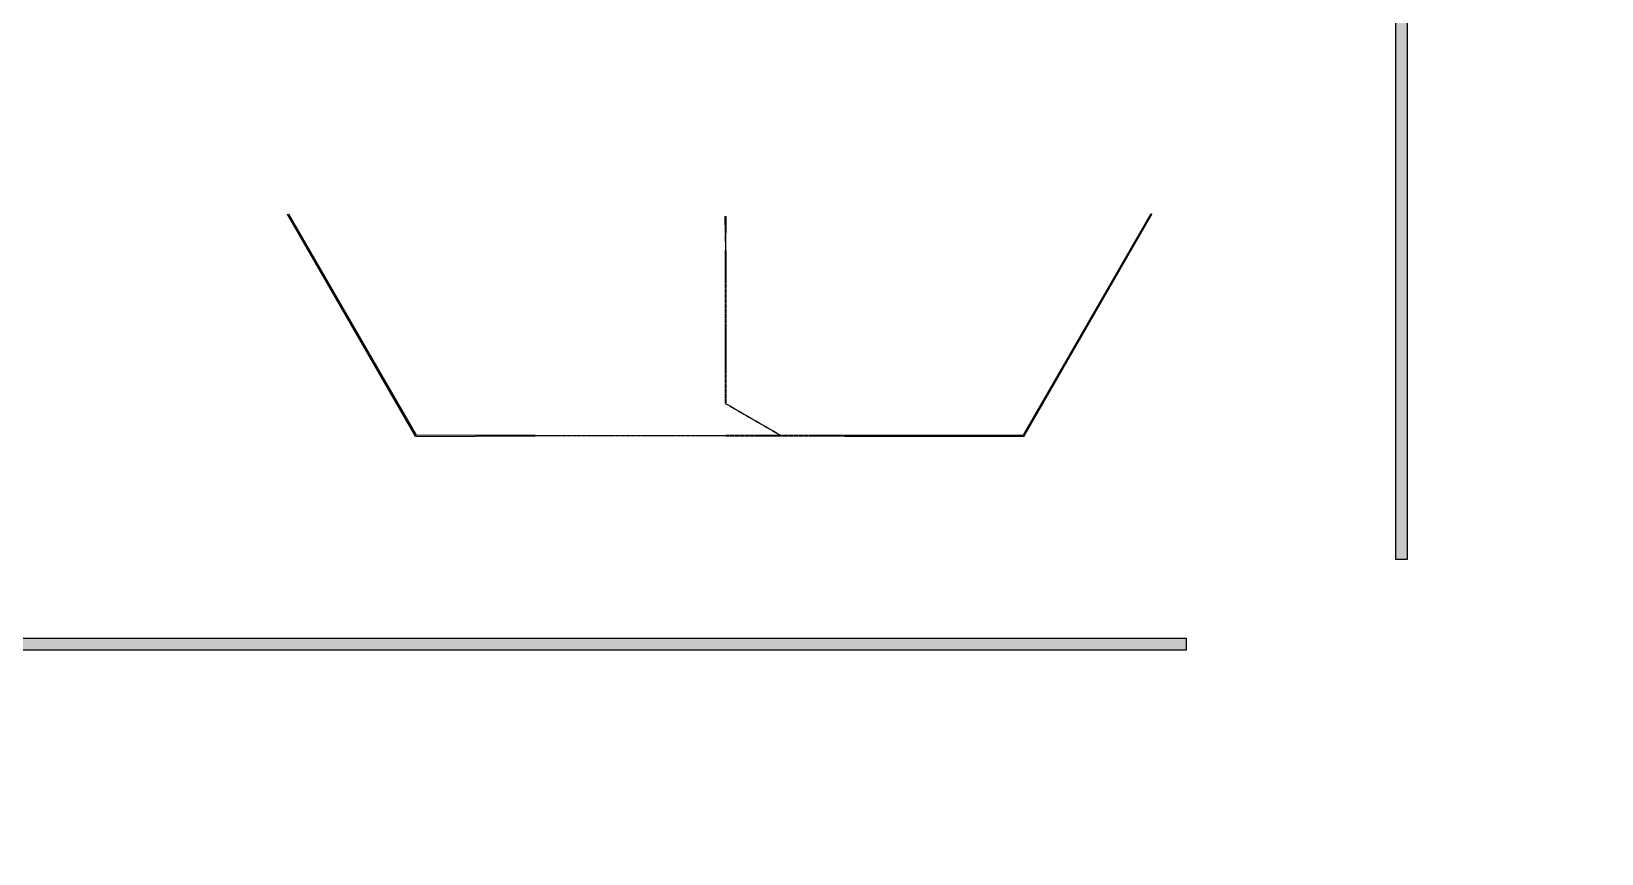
# Model space of a CAD drawing. Header units: inches. Extents: x 0 to 114300, y 0 to 114300.
# Drawn here: x 74765 to 87943, y 54023 to 60926 of the extents above; entities that cross this region are included whole.
import ezdxf

# ---------------------------------------------------------------- set-up
doc = ezdxf.new("R2010")
doc.units = ezdxf.units.IN
doc.header["$MEASUREMENT"] = 0

msp = doc.modelspace()

# ---------------------------------------------------------------- hatches: boundary and pattern name
h = msp.add_hatch()
h.set_pattern_fill('ANSI31', color=256, scale=100)
h.set_pattern_definition([(45, (-3636.992, -6350), (-8.8388348, 8.8388348), [])])
h.paths.add_polyline_path([(114300, 0), (0, 0), (0, 114300), (114300, 114300)])
edge = h.paths.add_edge_path(flags=16)
edge.add_arc((57150, 57150), 50800, 288.3584, 529.7953, ccw=False)
edge.add_line((73150, 8935), (41150, 8935))
edge.add_arc((57150, 57150), 50800, 190.2047, 251.6416, ccw=False)
edge.add_arc((57150, 57150), 50800, 169.7953, 190.2047, ccw=False)
h = msp.add_hatch(color=256)
h.dxf.hatch_style = 1
h.paths.add_polyline_path([(29455, 55832), (84455, 55832), (84455, 55732), (29455, 55732)])
h.paths.add_polyline_path([(27540, 67495), (27440, 67495), (27440, 56495), (27540, 56495)])
h = msp.add_hatch(color=256)
h.dxf.hatch_style = 1
h.paths.add_polyline_path([(86313, 67495), (86213, 67495), (86213, 56495), (86313, 56495)])

# ---------------------------------------------------------------- linework, layer by layer
for p, q in [((76913, 59388), (76922, 59392)), ((77987, 57526), (76913, 59388)), ((76922, 59392), (77993, 57536)), ((80585, 59373), (80589, 59087)), ((80585, 59373), (80595, 59373)), ((80592, 59087), (80595, 59373)), ((84160, 59394), (84169, 59390)), ((80589, 59084), (80589, 59087)), ((80592, 59084), (80589, 59084)), ((80592, 59087), (80592, 59084)), ((77987, 57526), (78993, 57530)), ((78993, 57533), (77993, 57536)), ((78993, 57533), (78996, 57533)), ((78996, 57530), (78993, 57530)), ((78996, 57533), (78996, 57530)), ((81051, 57534), (81052, 57536)), ((81051, 57534), (81055, 57535)), ((81052, 57536), (81055, 57535)), ((81585, 57533), (81585, 57530)), ((81588, 57533), (81585, 57533)), ((81585, 57530), (81588, 57530)), ((81588, 57536), (83088, 57536)), ((81588, 57536), (81588, 57533)), ((81588, 57526), (81588, 57530)), ((83094, 57526), (81588, 57526))]:
    msp.add_line(p, q)
for points in [[(86313, 67495), (86213, 67495), (86213, 56495), (86313, 56495)], [(80592, 59078), (80589, 59078), (80589, 59081), (80592, 59081)], [(80592, 59072), (80589, 59072), (80589, 59075), (80592, 59075)], [(80592, 59066), (80589, 59066), (80589, 59069), (80592, 59069)], [(80592, 59060), (80589, 59060), (80589, 59063), (80592, 59063)], [(80592, 59054), (80589, 59054), (80589, 59057), (80592, 59057)], [(80592, 59048), (80589, 59048), (80589, 59051), (80592, 59051)], [(80592, 59042), (80589, 59042), (80589, 59045), (80592, 59045)], [(80592, 59036), (80589, 59036), (80589, 59039), (80592, 59039)], [(80592, 59030), (80589, 59030), (80589, 59033), (80592, 59033)], [(80592, 59024), (80589, 59024), (80589, 59027), (80592, 59027)], [(80592, 59018), (80589, 59018), (80589, 59021), (80592, 59021)], [(80592, 59012), (80589, 59012), (80589, 59015), (80592, 59015)], [(80592, 59006), (80589, 59006), (80589, 59009), (80592, 59009)], [(80592, 59000), (80589, 59000), (80589, 59003), (80592, 59003)], [(80592, 58994), (80589, 58994), (80589, 58997), (80592, 58997)], [(80592, 58988), (80589, 58988), (80589, 58991), (80592, 58991)], [(80592, 58982), (80589, 58982), (80589, 58985), (80592, 58985)], [(80592, 58976), (80589, 58976), (80589, 58979), (80592, 58979)], [(80592, 58970), (80589, 58970), (80589, 58973), (80592, 58973)], [(80592, 58964), (80589, 58964), (80589, 58967), (80592, 58967)], [(80592, 58958), (80589, 58958), (80589, 58961), (80592, 58961)], [(80592, 58952), (80589, 58952), (80589, 58955), (80592, 58955)], [(80592, 58946), (80589, 58946), (80589, 58949), (80592, 58949)], [(80592, 58940), (80589, 58940), (80589, 58943), (80592, 58943)], [(80592, 58934), (80589, 58934), (80589, 58937), (80592, 58937)], [(80592, 58928), (80589, 58928), (80589, 58931), (80592, 58931)], [(80592, 58922), (80589, 58922), (80589, 58925), (80592, 58925)], [(80592, 58916), (80589, 58916), (80589, 58919), (80592, 58919)], [(80592, 58910), (80589, 58910), (80589, 58913), (80592, 58913)], [(80592, 58904), (80589, 58904), (80589, 58907), (80592, 58907)], [(80592, 58898), (80589, 58898), (80589, 58901), (80592, 58901)], [(80592, 58892), (80589, 58892), (80589, 58895), (80592, 58895)], [(80592, 58886), (80589, 58886), (80589, 58889), (80592, 58889)], [(80592, 58880), (80589, 58880), (80589, 58883), (80592, 58883)], [(80592, 58874), (80589, 58874), (80589, 58877), (80592, 58877)], [(80592, 58868), (80589, 58868), (80589, 58871), (80592, 58871)], [(80592, 58862), (80589, 58862), (80589, 58865), (80592, 58865)], [(80592, 58856), (80589, 58856), (80589, 58859), (80592, 58859)], [(80592, 58850), (80589, 58850), (80589, 58853), (80592, 58853)], [(80592, 58844), (80589, 58844), (80589, 58847), (80592, 58847)], [(80592, 58838), (80589, 58838), (80589, 58841), (80592, 58841)], [(80592, 58832), (80589, 58832), (80589, 58835), (80592, 58835)], [(80592, 58826), (80589, 58826), (80589, 58829), (80592, 58829)], [(80592, 58820), (80589, 58820), (80589, 58823), (80592, 58823)], [(80592, 58814), (80589, 58814), (80589, 58817), (80592, 58817)], [(80592, 58808), (80589, 58808), (80589, 58811), (80592, 58811)], [(80592, 58802), (80589, 58802), (80589, 58805), (80592, 58805)], [(80592, 58796), (80589, 58796), (80589, 58799), (80592, 58799)], [(80592, 58790), (80589, 58790), (80589, 58793), (80592, 58793)], [(80592, 58784), (80589, 58784), (80589, 58787), (80592, 58787)], [(80592, 58778), (80589, 58778), (80589, 58781), (80592, 58781)], [(80592, 58772), (80589, 58772), (80589, 58775), (80592, 58775)], [(80592, 58766), (80589, 58766), (80589, 58769), (80592, 58769)], [(80592, 58760), (80589, 58760), (80589, 58763), (80592, 58763)], [(80592, 58754), (80589, 58754), (80589, 58757), (80592, 58757)], [(80592, 58748), (80589, 58748), (80589, 58751), (80592, 58751)], [(80592, 58742), (80589, 58742), (80589, 58745), (80592, 58745)], [(80592, 58736), (80589, 58736), (80589, 58739), (80592, 58739)], [(80592, 58730), (80589, 58730), (80589, 58733), (80592, 58733)], [(80592, 58724), (80589, 58724), (80589, 58727), (80592, 58727)], [(80592, 58718), (80589, 58718), (80589, 58721), (80592, 58721)], [(80592, 58712), (80589, 58712), (80589, 58715), (80592, 58715)], [(80592, 58706), (80589, 58706), (80589, 58709), (80592, 58709)], [(80592, 58700), (80589, 58700), (80589, 58703), (80592, 58703)], [(80592, 58694), (80589, 58694), (80589, 58697), (80592, 58697)], [(80592, 58688), (80589, 58688), (80589, 58691), (80592, 58691)], [(80592, 58682), (80589, 58682), (80589, 58685), (80592, 58685)], [(80592, 58676), (80589, 58676), (80589, 58679), (80592, 58679)], [(80592, 58670), (80589, 58670), (80589, 58673), (80592, 58673)], [(80592, 58664), (80589, 58664), (80589, 58667), (80592, 58667)], [(80592, 58658), (80589, 58658), (80589, 58661), (80592, 58661)], [(80592, 58652), (80589, 58652), (80589, 58655), (80592, 58655)], [(80592, 58646), (80589, 58646), (80589, 58649), (80592, 58649)], [(80592, 58640), (80589, 58640), (80589, 58643), (80592, 58643)], [(80592, 58634), (80589, 58634), (80589, 58637), (80592, 58637)], [(80592, 58628), (80589, 58628), (80589, 58631), (80592, 58631)], [(80592, 58622), (80589, 58622), (80589, 58625), (80592, 58625)], [(80592, 58616), (80589, 58616), (80589, 58619), (80592, 58619)], [(80592, 58610), (80589, 58610), (80589, 58613), (80592, 58613)], [(80592, 58604), (80589, 58604), (80589, 58607), (80592, 58607)], [(80592, 58598), (80589, 58598), (80589, 58601), (80592, 58601)], [(80592, 58592), (80589, 58592), (80589, 58595), (80592, 58595)], [(80592, 58586), (80589, 58586), (80589, 58589), (80592, 58589)], [(80592, 58580), (80589, 58580), (80589, 58583), (80592, 58583)], [(80592, 58574), (80589, 58574), (80589, 58577), (80592, 58577)], [(80592, 58568), (80589, 58568), (80589, 58571), (80592, 58571)], [(80592, 58562), (80589, 58562), (80589, 58565), (80592, 58565)], [(80592, 58556), (80589, 58556), (80589, 58559), (80592, 58559)], [(80592, 58550), (80589, 58550), (80589, 58553), (80592, 58553)], [(80592, 58544), (80589, 58544), (80589, 58547), (80592, 58547)], [(80592, 58538), (80589, 58538), (80589, 58541), (80592, 58541)], [(80592, 58532), (80589, 58532), (80589, 58535), (80592, 58535)], [(80592, 58526), (80589, 58526), (80589, 58529), (80592, 58529)], [(80592, 58520), (80589, 58520), (80589, 58523), (80592, 58523)], [(80592, 58514), (80589, 58514), (80589, 58517), (80592, 58517)], [(80592, 58508), (80589, 58508), (80589, 58511), (80592, 58511)], [(80592, 58502), (80589, 58502), (80589, 58505), (80592, 58505)], [(80592, 58496), (80589, 58496), (80589, 58499), (80592, 58499)], [(80592, 58490), (80589, 58490), (80589, 58493), (80592, 58493)], [(80592, 58484), (80589, 58484), (80589, 58487), (80592, 58487)], [(80592, 58478), (80589, 58478), (80589, 58481), (80592, 58481)], [(80592, 58472), (80589, 58472), (80589, 58475), (80592, 58475)], [(80592, 58466), (80589, 58466), (80589, 58469), (80592, 58469)], [(80592, 58460), (80589, 58460), (80589, 58463), (80592, 58463)], [(80592, 58454), (80589, 58454), (80589, 58457), (80592, 58457)], [(80592, 58448), (80589, 58448), (80589, 58451), (80592, 58451)], [(80592, 58442), (80589, 58442), (80589, 58445), (80592, 58445)], [(80592, 58436), (80589, 58436), (80589, 58439), (80592, 58439)], [(80592, 58430), (80589, 58430), (80589, 58433), (80592, 58433)], [(80592, 58424), (80589, 58424), (80589, 58427), (80592, 58427)], [(80592, 58418), (80589, 58418), (80589, 58421), (80592, 58421)], [(80592, 58412), (80589, 58412), (80589, 58415), (80592, 58415)], [(80592, 58406), (80589, 58406), (80589, 58409), (80592, 58409)], [(80592, 58400), (80589, 58400), (80589, 58403), (80592, 58403)], [(80592, 58394), (80589, 58394), (80589, 58397), (80592, 58397)], [(80592, 58388), (80589, 58388), (80589, 58391), (80592, 58391)], [(80592, 58382), (80589, 58382), (80589, 58385), (80592, 58385)], [(80592, 58376), (80589, 58376), (80589, 58379), (80592, 58379)], [(80592, 58370), (80589, 58370), (80589, 58373), (80592, 58373)], [(80592, 58364), (80589, 58364), (80589, 58367), (80592, 58367)], [(80592, 58358), (80589, 58358), (80589, 58361), (80592, 58361)], [(80592, 58352), (80589, 58352), (80589, 58355), (80592, 58355)], [(80592, 58346), (80589, 58346), (80589, 58349), (80592, 58349)], [(80592, 58340), (80589, 58340), (80589, 58343), (80592, 58343)], [(80592, 58334), (80589, 58334), (80589, 58337), (80592, 58337)], [(80592, 58328), (80589, 58328), (80589, 58331), (80592, 58331)], [(80592, 58322), (80589, 58322), (80589, 58325), (80592, 58325)], [(80592, 58316), (80589, 58316), (80589, 58319), (80592, 58319)], [(80592, 58310), (80589, 58310), (80589, 58313), (80592, 58313)], [(80592, 58304), (80589, 58304), (80589, 58307), (80592, 58307)], [(80592, 58298), (80589, 58298), (80589, 58301), (80592, 58301)], [(80592, 58292), (80589, 58292), (80589, 58295), (80592, 58295)], [(80592, 58286), (80589, 58286), (80589, 58289), (80592, 58289)], [(80592, 58280), (80589, 58280), (80589, 58283), (80592, 58283)], [(80592, 58274), (80589, 58274), (80589, 58277), (80592, 58277)], [(80592, 58268), (80589, 58268), (80589, 58271), (80592, 58271)], [(80592, 58262), (80589, 58262), (80589, 58265), (80592, 58265)], [(80592, 58256), (80589, 58256), (80589, 58259), (80592, 58259)], [(80592, 58250), (80589, 58250), (80589, 58253), (80592, 58253)], [(80592, 58244), (80589, 58244), (80589, 58247), (80592, 58247)], [(80592, 58238), (80589, 58238), (80589, 58241), (80592, 58241)], [(80592, 58232), (80589, 58232), (80589, 58235), (80592, 58235)], [(80592, 58226), (80589, 58226), (80589, 58229), (80592, 58229)], [(80592, 58220), (80589, 58220), (80589, 58223), (80592, 58223)], [(80592, 58214), (80589, 58214), (80589, 58217), (80592, 58217)], [(80592, 58208), (80589, 58208), (80589, 58211), (80592, 58211)], [(80592, 58202), (80589, 58202), (80589, 58205), (80592, 58205)], [(80592, 58196), (80589, 58196), (80589, 58199), (80592, 58199)], [(80592, 58190), (80589, 58190), (80589, 58193), (80592, 58193)], [(80592, 58184), (80589, 58184), (80589, 58187), (80592, 58187)], [(80592, 58178), (80589, 58178), (80589, 58181), (80592, 58181)], [(80592, 58172), (80589, 58172), (80589, 58175), (80592, 58175)], [(80592, 58166), (80589, 58166), (80589, 58169), (80592, 58169)], [(80592, 58160), (80589, 58160), (80589, 58163), (80592, 58163)], [(80592, 58154), (80589, 58154), (80589, 58157), (80592, 58157)], [(80592, 58148), (80589, 58148), (80589, 58151), (80592, 58151)], [(80592, 58142), (80589, 58142), (80589, 58145), (80592, 58145)], [(80592, 58136), (80589, 58136), (80589, 58139), (80592, 58139)], [(80592, 58130), (80589, 58130), (80589, 58133), (80592, 58133)], [(80592, 58124), (80589, 58124), (80589, 58127), (80592, 58127)], [(80592, 58118), (80589, 58118), (80589, 58121), (80592, 58121)], [(80592, 58112), (80589, 58112), (80589, 58115), (80592, 58115)], [(80592, 58106), (80589, 58106), (80589, 58109), (80592, 58109)], [(80592, 58100), (80589, 58100), (80589, 58103), (80592, 58103)], [(80592, 58094), (80589, 58094), (80589, 58097), (80592, 58097)], [(80592, 58088), (80589, 58088), (80589, 58091), (80592, 58091)], [(80592, 58082), (80589, 58082), (80589, 58085), (80592, 58085)], [(80592, 58076), (80589, 58076), (80589, 58079), (80592, 58079)], [(80592, 58070), (80589, 58070), (80589, 58073), (80592, 58073)], [(80592, 58064), (80589, 58064), (80589, 58067), (80592, 58067)], [(80592, 58058), (80589, 58058), (80589, 58061), (80592, 58061)], [(80592, 58052), (80589, 58052), (80589, 58055), (80592, 58055)], [(80592, 58046), (80589, 58046), (80589, 58049), (80592, 58049)], [(80592, 58040), (80589, 58040), (80589, 58043), (80592, 58043)], [(80592, 58034), (80589, 58034), (80589, 58037), (80592, 58037)], [(80592, 58028), (80589, 58028), (80589, 58031), (80592, 58031)], [(80592, 58022), (80589, 58022), (80589, 58025), (80592, 58025)], [(80592, 58016), (80589, 58016), (80589, 58019), (80592, 58019)], [(80592, 58010), (80589, 58010), (80589, 58013), (80592, 58013)], [(80592, 58004), (80589, 58004), (80589, 58007), (80592, 58007)], [(80592, 57998), (80589, 57998), (80589, 58001), (80592, 58001)], [(80592, 57992), (80589, 57992), (80589, 57995), (80592, 57995)], [(80592, 57986), (80589, 57986), (80589, 57989), (80592, 57989)], [(80592, 57980), (80589, 57980), (80589, 57983), (80592, 57983)], [(80592, 57974), (80589, 57974), (80589, 57977), (80592, 57977)], [(80592, 57968), (80589, 57968), (80589, 57971), (80592, 57971)], [(80592, 57962), (80589, 57962), (80589, 57965), (80592, 57965)], [(80592, 57956), (80589, 57956), (80589, 57959), (80592, 57959)], [(80592, 57950), (80589, 57950), (80589, 57953), (80592, 57953)], [(80592, 57944), (80589, 57944), (80589, 57947), (80592, 57947)], [(80592, 57938), (80589, 57938), (80589, 57941), (80592, 57941)], [(80592, 57932), (80589, 57932), (80589, 57935), (80592, 57935)], [(80592, 57926), (80589, 57926), (80589, 57929), (80592, 57929)], [(80592, 57920), (80589, 57920), (80589, 57923), (80592, 57923)], [(80592, 57914), (80589, 57914), (80589, 57917), (80592, 57917)], [(80592, 57908), (80589, 57908), (80589, 57911), (80592, 57911)], [(80592, 57902), (80589, 57902), (80589, 57905), (80592, 57905)], [(80592, 57896), (80589, 57896), (80589, 57899), (80592, 57899)], [(80592, 57890), (80589, 57890), (80589, 57893), (80592, 57893)], [(80592, 57884), (80589, 57884), (80589, 57887), (80592, 57887)], [(80592, 57878), (80589, 57878), (80589, 57881), (80592, 57881)], [(80592, 57872), (80589, 57872), (80589, 57875), (80592, 57875)], [(80592, 57866), (80589, 57866), (80589, 57869), (80592, 57869)], [(80592, 57860), (80589, 57860), (80589, 57863), (80592, 57863)], [(80592, 57854), (80589, 57854), (80589, 57857), (80592, 57857)], [(80588, 57801), (80590, 57803), (80592, 57802), (80591, 57799)], [(80592, 57848), (80589, 57848), (80589, 57851), (80592, 57851)], [(80592, 57842), (80589, 57842), (80589, 57845), (80592, 57845)], [(80592, 57836), (80589, 57836), (80589, 57839), (80592, 57839)], [(80592, 57830), (80589, 57830), (80589, 57833), (80592, 57833)], [(80592, 57824), (80589, 57824), (80589, 57827), (80592, 57827)], [(80592, 57818), (80589, 57818), (80589, 57821), (80592, 57821)], [(80592, 57812), (80589, 57812), (80589, 57815), (80592, 57815)], [(80592, 57806), (80589, 57806), (80589, 57809), (80592, 57809)], [(80594, 57798), (80595, 57800), (80598, 57799), (80596, 57796)], [(80599, 57795), (80600, 57797), (80603, 57796), (80601, 57793)], [(80604, 57792), (80605, 57794), (80608, 57793), (80607, 57790)], [(80609, 57789), (80611, 57791), (80613, 57790), (80612, 57787)], [(80614, 57786), (80616, 57788), (80618, 57787), (80617, 57784)], [(80620, 57783), (80621, 57785), (80624, 57784), (80622, 57781)], [(80625, 57780), (80626, 57782), (80629, 57781), (80627, 57778)], [(80630, 57777), (80631, 57779), (80634, 57778), (80633, 57775)], [(80635, 57774), (80637, 57776), (80639, 57775), (80638, 57772)], [(80640, 57771), (80642, 57773), (80644, 57772), (80643, 57769)], [(80646, 57768), (80647, 57770), (80650, 57769), (80648, 57766)], [(80651, 57765), (80652, 57767), (80655, 57766), (80653, 57763)], [(80656, 57762), (80657, 57764), (80660, 57763), (80659, 57760)], [(80661, 57759), (80663, 57761), (80665, 57760), (80664, 57757)], [(80666, 57756), (80668, 57758), (80670, 57757), (80669, 57754)], [(80672, 57753), (80673, 57755), (80676, 57754), (80674, 57751)], [(80677, 57750), (80678, 57752), (80681, 57751), (80679, 57748)], [(80682, 57747), (80683, 57749), (80686, 57748), (80685, 57745)], [(80687, 57744), (80689, 57746), (80691, 57745), (80690, 57742)], [(80692, 57741), (80694, 57743), (80696, 57742), (80695, 57739)], [(80697, 57738), (80699, 57740), (80702, 57739), (80700, 57736)], [(80703, 57735), (80704, 57737), (80707, 57736), (80705, 57733)], [(80708, 57732), (80709, 57734), (80712, 57733), (80710, 57730)], [(80713, 57729), (80715, 57731), (80717, 57730), (80716, 57727)], [(80718, 57726), (80720, 57728), (80722, 57727), (80721, 57724)], [(80723, 57723), (80725, 57725), (80728, 57724), (80726, 57721)], [(80729, 57720), (80730, 57722), (80733, 57721), (80731, 57718)], [(80734, 57717), (80735, 57719), (80738, 57718), (80736, 57715)], [(80739, 57714), (80741, 57716), (80743, 57715), (80742, 57712)], [(80744, 57711), (80746, 57713), (80748, 57712), (80747, 57709)], [(80749, 57708), (80751, 57710), (80754, 57709), (80752, 57706)], [(80755, 57705), (80756, 57707), (80759, 57706), (80757, 57703)], [(80760, 57702), (80761, 57704), (80764, 57703), (80762, 57700)], [(80765, 57699), (80767, 57701), (80769, 57700), (80768, 57697)], [(80770, 57696), (80772, 57698), (80774, 57697), (80773, 57694)], [(80775, 57693), (80777, 57695), (80780, 57694), (80778, 57691)], [(80781, 57690), (80782, 57692), (80785, 57691), (80783, 57688)], [(80786, 57687), (80787, 57689), (80790, 57688), (80788, 57685)], [(80791, 57684), (80793, 57686), (80795, 57685), (80794, 57682)], [(80796, 57681), (80798, 57683), (80800, 57682), (80799, 57679)], [(80801, 57678), (80803, 57680), (80806, 57679), (80804, 57676)], [(80807, 57675), (80808, 57677), (80811, 57676), (80809, 57673)], [(80812, 57672), (80813, 57674), (80816, 57673), (80814, 57670)], [(80817, 57669), (80819, 57671), (80821, 57670), (80820, 57667)], [(80822, 57666), (80824, 57668), (80826, 57667), (80825, 57664)], [(80827, 57663), (80829, 57665), (80832, 57664), (80830, 57661)], [(80833, 57660), (80834, 57662), (80837, 57661), (80835, 57658)], [(80838, 57657), (80839, 57659), (80842, 57658), (80840, 57655)], [(80843, 57654), (80844, 57656), (80847, 57655), (80846, 57652)], [(80848, 57651), (80850, 57653), (80852, 57652), (80851, 57649)], [(80853, 57648), (80855, 57650), (80857, 57649), (80856, 57646)], [(80859, 57645), (80860, 57647), (80863, 57646), (80861, 57643)], [(80864, 57642), (80865, 57644), (80868, 57643), (80866, 57640)], [(80869, 57639), (80870, 57641), (80873, 57640), (80872, 57637)], [(80874, 57636), (80876, 57638), (80878, 57637), (80877, 57634)], [(80879, 57633), (80881, 57635), (80883, 57634), (80882, 57631)], [(80885, 57630), (80886, 57632), (80889, 57631), (80887, 57628)], [(80890, 57627), (80891, 57629), (80894, 57628), (80892, 57625)], [(80895, 57624), (80896, 57626), (80899, 57625), (80898, 57622)], [(80900, 57621), (80902, 57623), (80904, 57622), (80903, 57619)], [(80905, 57618), (80907, 57620), (80909, 57619), (80908, 57616)], [(80911, 57615), (80912, 57617), (80915, 57616), (80913, 57613)], [(80916, 57612), (80917, 57614), (80920, 57613), (80918, 57610)], [(80921, 57609), (80922, 57611), (80925, 57610), (80924, 57607)], [(80926, 57606), (80928, 57608), (80930, 57607), (80929, 57604)], [(80931, 57603), (80933, 57605), (80935, 57604), (80934, 57601)], [(80937, 57600), (80938, 57602), (80941, 57601), (80939, 57598)], [(80942, 57597), (80943, 57599), (80946, 57598), (80944, 57595)], [(80947, 57594), (80948, 57596), (80951, 57595), (80950, 57592)], [(80952, 57591), (80954, 57593), (80956, 57592), (80955, 57589)], [(80957, 57588), (80959, 57590), (80961, 57589), (80960, 57586)], [(79002, 57533), (79002, 57530), (78999, 57530), (78999, 57533)], [(79008, 57533), (79008, 57530), (79005, 57530), (79005, 57533)], [(79014, 57533), (79014, 57530), (79011, 57530), (79011, 57533)], [(79020, 57533), (79020, 57530), (79017, 57530), (79017, 57533)], [(79026, 57533), (79026, 57530), (79023, 57530), (79023, 57533)], [(79032, 57533), (79032, 57530), (79029, 57530), (79029, 57533)], [(79038, 57533), (79038, 57530), (79035, 57530), (79035, 57533)], [(79044, 57533), (79044, 57530), (79041, 57530), (79041, 57533)], [(79050, 57533), (79050, 57530), (79047, 57530), (79047, 57533)], [(79056, 57533), (79056, 57530), (79053, 57530), (79053, 57533)], [(79062, 57533), (79062, 57530), (79059, 57530), (79059, 57533)], [(79068, 57533), (79068, 57530), (79065, 57530), (79065, 57533)], [(79074, 57533), (79074, 57530), (79071, 57530), (79071, 57533)], [(79080, 57533), (79080, 57530), (79077, 57530), (79077, 57533)], [(79086, 57533), (79086, 57530), (79083, 57530), (79083, 57533)], [(79092, 57533), (79092, 57530), (79089, 57530), (79089, 57533)], [(79098, 57533), (79098, 57530), (79095, 57530), (79095, 57533)], [(79104, 57533), (79104, 57530), (79101, 57530), (79101, 57533)], [(79110, 57533), (79110, 57530), (79107, 57530), (79107, 57533)], [(79116, 57533), (79116, 57530), (79113, 57530), (79113, 57533)], [(79122, 57533), (79122, 57530), (79119, 57530), (79119, 57533)], [(79128, 57533), (79128, 57530), (79125, 57530), (79125, 57533)], [(79134, 57533), (79134, 57530), (79131, 57530), (79131, 57533)], [(79140, 57533), (79140, 57530), (79137, 57530), (79137, 57533)], [(79146, 57533), (79146, 57530), (79143, 57530), (79143, 57533)], [(79152, 57533), (79152, 57530), (79149, 57530), (79149, 57533)], [(79158, 57533), (79158, 57530), (79155, 57530), (79155, 57533)], [(79164, 57533), (79164, 57530), (79161, 57530), (79161, 57533)], [(79170, 57533), (79170, 57530), (79167, 57530), (79167, 57533)], [(79176, 57533), (79176, 57530), (79173, 57530), (79173, 57533)], [(79182, 57533), (79182, 57530), (79179, 57530), (79179, 57533)], [(79188, 57533), (79188, 57530), (79185, 57530), (79185, 57533)], [(79194, 57533), (79194, 57530), (79191, 57530), (79191, 57533)], [(79200, 57533), (79200, 57530), (79197, 57530), (79197, 57533)], [(79206, 57533), (79206, 57530), (79203, 57530), (79203, 57533)], [(79212, 57533), (79212, 57530), (79209, 57530), (79209, 57533)], [(79218, 57533), (79218, 57530), (79215, 57530), (79215, 57533)], [(79224, 57533), (79224, 57530), (79221, 57530), (79221, 57533)], [(79230, 57533), (79230, 57530), (79227, 57530), (79227, 57533)], [(79236, 57533), (79236, 57530), (79233, 57530), (79233, 57533)], [(79242, 57533), (79242, 57530), (79239, 57530), (79239, 57533)], [(79248, 57533), (79248, 57530), (79245, 57530), (79245, 57533)], [(79254, 57533), (79254, 57530), (79251, 57530), (79251, 57533)], [(79260, 57533), (79260, 57530), (79257, 57530), (79257, 57533)], [(79266, 57533), (79266, 57530), (79263, 57530), (79263, 57533)], [(79272, 57533), (79272, 57530), (79269, 57530), (79269, 57533)], [(79278, 57533), (79278, 57530), (79275, 57530), (79275, 57533)], [(79284, 57533), (79284, 57530), (79281, 57530), (79281, 57533)], [(79290, 57533), (79290, 57530), (79287, 57530), (79287, 57533)], [(79296, 57533), (79296, 57530), (79293, 57530), (79293, 57533)], [(79302, 57533), (79302, 57530), (79299, 57530), (79299, 57533)], [(79308, 57533), (79308, 57530), (79305, 57530), (79305, 57533)], [(79314, 57533), (79314, 57530), (79311, 57530), (79311, 57533)], [(79320, 57533), (79320, 57530), (79317, 57530), (79317, 57533)], [(79326, 57533), (79326, 57530), (79323, 57530), (79323, 57533)], [(79332, 57533), (79332, 57530), (79329, 57530), (79329, 57533)], [(79338, 57533), (79338, 57530), (79335, 57530), (79335, 57533)], [(79344, 57533), (79344, 57530), (79341, 57530), (79341, 57533)], [(79350, 57533), (79350, 57530), (79347, 57530), (79347, 57533)], [(79356, 57533), (79356, 57530), (79353, 57530), (79353, 57533)], [(79362, 57533), (79362, 57530), (79359, 57530), (79359, 57533)], [(79368, 57533), (79368, 57530), (79365, 57530), (79365, 57533)], [(79374, 57533), (79374, 57530), (79371, 57530), (79371, 57533)], [(79380, 57533), (79380, 57530), (79377, 57530), (79377, 57533)], [(79386, 57533), (79386, 57530), (79383, 57530), (79383, 57533)], [(79392, 57533), (79392, 57530), (79389, 57530), (79389, 57533)], [(79398, 57533), (79398, 57530), (79395, 57530), (79395, 57533)], [(79404, 57533), (79404, 57530), (79401, 57530), (79401, 57533)], [(79410, 57533), (79410, 57530), (79407, 57530), (79407, 57533)], [(79416, 57533), (79416, 57530), (79413, 57530), (79413, 57533)], [(79422, 57533), (79422, 57530), (79419, 57530), (79419, 57533)], [(79428, 57533), (79428, 57530), (79425, 57530), (79425, 57533)], [(79434, 57533), (79434, 57530), (79431, 57530), (79431, 57533)], [(79440, 57533), (79440, 57530), (79437, 57530), (79437, 57533)], [(79446, 57533), (79446, 57530), (79443, 57530), (79443, 57533)], [(79452, 57533), (79452, 57530), (79449, 57530), (79449, 57533)], [(79458, 57533), (79458, 57530), (79455, 57530), (79455, 57533)], [(79464, 57533), (79464, 57530), (79461, 57530), (79461, 57533)], [(79470, 57533), (79470, 57530), (79467, 57530), (79467, 57533)], [(79476, 57533), (79476, 57530), (79473, 57530), (79473, 57533)], [(79482, 57533), (79482, 57530), (79479, 57530), (79479, 57533)], [(79488, 57533), (79488, 57530), (79485, 57530), (79485, 57533)], [(79494, 57533), (79494, 57530), (79491, 57530), (79491, 57533)], [(79500, 57533), (79500, 57530), (79497, 57530), (79497, 57533)], [(79506, 57533), (79506, 57530), (79503, 57530), (79503, 57533)], [(79512, 57533), (79512, 57530), (79509, 57530), (79509, 57533)], [(79518, 57533), (79518, 57530), (79515, 57530), (79515, 57533)], [(79524, 57533), (79524, 57530), (79521, 57530), (79521, 57533)], [(79530, 57533), (79530, 57530), (79527, 57530), (79527, 57533)], [(79536, 57533), (79536, 57530), (79533, 57530), (79533, 57533)], [(79542, 57533), (79542, 57530), (79539, 57530), (79539, 57533)], [(79548, 57533), (79548, 57530), (79545, 57530), (79545, 57533)], [(79554, 57533), (79554, 57530), (79551, 57530), (79551, 57533)], [(79560, 57533), (79560, 57530), (79557, 57530), (79557, 57533)], [(79566, 57533), (79566, 57530), (79563, 57530), (79563, 57533)], [(79572, 57533), (79572, 57530), (79569, 57530), (79569, 57533)], [(79578, 57533), (79578, 57530), (79575, 57530), (79575, 57533)], [(79584, 57533), (79584, 57530), (79581, 57530), (79581, 57533)], [(79590, 57533), (79590, 57530), (79587, 57530), (79587, 57533)], [(79596, 57533), (79596, 57530), (79593, 57530), (79593, 57533)], [(79602, 57533), (79602, 57530), (79599, 57530), (79599, 57533)], [(79608, 57533), (79608, 57530), (79605, 57530), (79605, 57533)], [(79614, 57533), (79614, 57530), (79611, 57530), (79611, 57533)], [(79620, 57533), (79620, 57530), (79617, 57530), (79617, 57533)], [(79626, 57533), (79626, 57530), (79623, 57530), (79623, 57533)], [(79632, 57533), (79632, 57530), (79629, 57530), (79629, 57533)], [(79638, 57533), (79638, 57530), (79635, 57530), (79635, 57533)], [(79644, 57533), (79644, 57530), (79641, 57530), (79641, 57533)], [(79650, 57533), (79650, 57530), (79647, 57530), (79647, 57533)], [(79656, 57533), (79656, 57530), (79653, 57530), (79653, 57533)], [(79662, 57533), (79662, 57530), (79659, 57530), (79659, 57533)], [(79668, 57533), (79668, 57530), (79665, 57530), (79665, 57533)], [(79674, 57533), (79674, 57530), (79671, 57530), (79671, 57533)], [(79680, 57533), (79680, 57530), (79677, 57530), (79677, 57533)], [(79686, 57533), (79686, 57530), (79683, 57530), (79683, 57533)], [(79692, 57533), (79692, 57530), (79689, 57530), (79689, 57533)], [(79698, 57533), (79698, 57530), (79695, 57530), (79695, 57533)], [(79704, 57533), (79704, 57530), (79701, 57530), (79701, 57533)], [(79710, 57533), (79710, 57530), (79707, 57530), (79707, 57533)], [(79716, 57533), (79716, 57530), (79713, 57530), (79713, 57533)], [(79722, 57533), (79722, 57530), (79719, 57530), (79719, 57533)], [(79728, 57533), (79728, 57530), (79725, 57530), (79725, 57533)], [(79734, 57533), (79734, 57530), (79731, 57530), (79731, 57533)], [(79740, 57533), (79740, 57530), (79737, 57530), (79737, 57533)], [(79746, 57533), (79746, 57530), (79743, 57530), (79743, 57533)], [(79752, 57533), (79752, 57530), (79749, 57530), (79749, 57533)], [(79758, 57533), (79758, 57530), (79755, 57530), (79755, 57533)], [(79764, 57533), (79764, 57530), (79761, 57530), (79761, 57533)], [(79770, 57533), (79770, 57530), (79767, 57530), (79767, 57533)], [(79776, 57533), (79776, 57530), (79773, 57530), (79773, 57533)], [(79782, 57533), (79782, 57530), (79779, 57530), (79779, 57533)], [(79788, 57533), (79788, 57530), (79785, 57530), (79785, 57533)], [(79794, 57533), (79794, 57530), (79791, 57530), (79791, 57533)], [(79800, 57533), (79800, 57530), (79797, 57530), (79797, 57533)], [(79806, 57533), (79806, 57530), (79803, 57530), (79803, 57533)], [(79812, 57533), (79812, 57530), (79809, 57530), (79809, 57533)], [(79818, 57533), (79818, 57530), (79815, 57530), (79815, 57533)], [(79824, 57533), (79824, 57530), (79821, 57530), (79821, 57533)], [(79830, 57533), (79830, 57530), (79827, 57530), (79827, 57533)], [(79836, 57533), (79836, 57530), (79833, 57530), (79833, 57533)], [(79842, 57533), (79842, 57530), (79839, 57530), (79839, 57533)], [(79848, 57533), (79848, 57530), (79845, 57530), (79845, 57533)], [(79854, 57533), (79854, 57530), (79851, 57530), (79851, 57533)], [(79860, 57533), (79860, 57530), (79857, 57530), (79857, 57533)], [(79866, 57533), (79866, 57530), (79863, 57530), (79863, 57533)], [(79872, 57533), (79872, 57530), (79869, 57530), (79869, 57533)], [(79878, 57533), (79878, 57530), (79875, 57530), (79875, 57533)], [(79884, 57533), (79884, 57530), (79881, 57530), (79881, 57533)], [(79890, 57533), (79890, 57530), (79887, 57530), (79887, 57533)], [(79896, 57533), (79896, 57530), (79893, 57530), (79893, 57533)], [(79902, 57533), (79902, 57530), (79899, 57530), (79899, 57533)], [(79908, 57533), (79908, 57530), (79905, 57530), (79905, 57533)], [(79914, 57533), (79914, 57530), (79911, 57530), (79911, 57533)], [(79920, 57533), (79920, 57530), (79917, 57530), (79917, 57533)], [(79926, 57533), (79926, 57530), (79923, 57530), (79923, 57533)], [(79932, 57533), (79932, 57530), (79929, 57530), (79929, 57533)], [(79938, 57533), (79938, 57530), (79935, 57530), (79935, 57533)], [(79944, 57533), (79944, 57530), (79941, 57530), (79941, 57533)], [(79950, 57533), (79950, 57530), (79947, 57530), (79947, 57533)], [(79956, 57533), (79956, 57530), (79953, 57530), (79953, 57533)], [(79962, 57533), (79962, 57530), (79959, 57530), (79959, 57533)], [(79968, 57533), (79968, 57530), (79965, 57530), (79965, 57533)], [(79974, 57533), (79974, 57530), (79971, 57530), (79971, 57533)], [(79980, 57533), (79980, 57530), (79977, 57530), (79977, 57533)], [(79986, 57533), (79986, 57530), (79983, 57530), (79983, 57533)], [(79992, 57533), (79992, 57530), (79989, 57530), (79989, 57533)], [(79998, 57533), (79998, 57530), (79995, 57530), (79995, 57533)], [(80004, 57533), (80004, 57530), (80001, 57530), (80001, 57533)], [(80010, 57533), (80010, 57530), (80007, 57530), (80007, 57533)], [(80016, 57533), (80016, 57530), (80013, 57530), (80013, 57533)], [(80022, 57533), (80022, 57530), (80019, 57530), (80019, 57533)], [(80028, 57533), (80028, 57530), (80025, 57530), (80025, 57533)], [(80034, 57533), (80034, 57530), (80031, 57530), (80031, 57533)], [(80040, 57533), (80040, 57530), (80037, 57530), (80037, 57533)], [(80046, 57533), (80046, 57530), (80043, 57530), (80043, 57533)], [(80052, 57533), (80052, 57530), (80049, 57530), (80049, 57533)], [(80058, 57533), (80058, 57530), (80055, 57530), (80055, 57533)], [(80064, 57533), (80064, 57530), (80061, 57530), (80061, 57533)], [(80070, 57533), (80070, 57530), (80067, 57530), (80067, 57533)], [(80076, 57533), (80076, 57530), (80073, 57530), (80073, 57533)], [(80082, 57533), (80082, 57530), (80079, 57530), (80079, 57533)], [(80088, 57533), (80088, 57530), (80085, 57530), (80085, 57533)], [(80094, 57533), (80094, 57530), (80091, 57530), (80091, 57533)], [(80100, 57533), (80100, 57530), (80097, 57530), (80097, 57533)], [(80106, 57533), (80106, 57530), (80103, 57530), (80103, 57533)], [(80112, 57533), (80112, 57530), (80109, 57530), (80109, 57533)], [(80118, 57533), (80118, 57530), (80115, 57530), (80115, 57533)], [(80124, 57533), (80124, 57530), (80121, 57530), (80121, 57533)], [(80130, 57533), (80130, 57530), (80127, 57530), (80127, 57533)], [(80136, 57533), (80136, 57530), (80133, 57530), (80133, 57533)], [(80142, 57533), (80142, 57530), (80139, 57530), (80139, 57533)], [(80148, 57533), (80148, 57530), (80145, 57530), (80145, 57533)], [(80154, 57533), (80154, 57530), (80151, 57530), (80151, 57533)], [(80160, 57533), (80160, 57530), (80157, 57530), (80157, 57533)], [(80166, 57533), (80166, 57530), (80163, 57530), (80163, 57533)], [(80172, 57533), (80172, 57530), (80169, 57530), (80169, 57533)], [(80178, 57533), (80178, 57530), (80175, 57530), (80175, 57533)], [(80184, 57533), (80184, 57530), (80181, 57530), (80181, 57533)], [(80190, 57533), (80190, 57530), (80187, 57530), (80187, 57533)], [(80196, 57533), (80196, 57530), (80193, 57530), (80193, 57533)], [(80202, 57533), (80202, 57530), (80199, 57530), (80199, 57533)], [(80208, 57533), (80208, 57530), (80205, 57530), (80205, 57533)], [(80214, 57533), (80214, 57530), (80211, 57530), (80211, 57533)], [(80220, 57533), (80220, 57530), (80217, 57530), (80217, 57533)], [(80226, 57533), (80226, 57530), (80223, 57530), (80223, 57533)], [(80232, 57533), (80232, 57530), (80229, 57530), (80229, 57533)], [(80238, 57533), (80238, 57530), (80235, 57530), (80235, 57533)], [(80244, 57533), (80244, 57530), (80241, 57530), (80241, 57533)], [(80250, 57533), (80250, 57530), (80247, 57530), (80247, 57533)], [(80256, 57533), (80256, 57530), (80253, 57530), (80253, 57533)], [(80262, 57533), (80262, 57530), (80259, 57530), (80259, 57533)], [(80268, 57533), (80268, 57530), (80265, 57530), (80265, 57533)], [(80274, 57533), (80274, 57530), (80271, 57530), (80271, 57533)], [(80280, 57533), (80280, 57530), (80277, 57530), (80277, 57533)], [(80286, 57533), (80286, 57530), (80283, 57530), (80283, 57533)], [(80292, 57533), (80292, 57530), (80289, 57530), (80289, 57533)], [(80298, 57533), (80298, 57530), (80295, 57530), (80295, 57533)], [(80304, 57533), (80304, 57530), (80301, 57530), (80301, 57533)], [(80310, 57533), (80310, 57530), (80307, 57530), (80307, 57533)], [(80316, 57533), (80316, 57530), (80313, 57530), (80313, 57533)], [(80322, 57533), (80322, 57530), (80319, 57530), (80319, 57533)], [(80328, 57533), (80328, 57530), (80325, 57530), (80325, 57533)], [(80334, 57533), (80334, 57530), (80331, 57530), (80331, 57533)], [(80340, 57533), (80340, 57530), (80337, 57530), (80337, 57533)], [(80346, 57533), (80346, 57530), (80343, 57530), (80343, 57533)], [(80352, 57533), (80352, 57530), (80349, 57530), (80349, 57533)], [(80358, 57533), (80358, 57530), (80355, 57530), (80355, 57533)], [(80364, 57533), (80364, 57530), (80361, 57530), (80361, 57533)], [(80370, 57533), (80370, 57530), (80367, 57530), (80367, 57533)], [(80376, 57533), (80376, 57530), (80373, 57530), (80373, 57533)], [(80382, 57533), (80382, 57530), (80379, 57530), (80379, 57533)], [(80388, 57533), (80388, 57530), (80385, 57530), (80385, 57533)], [(80394, 57533), (80394, 57530), (80391, 57530), (80391, 57533)], [(80400, 57533), (80400, 57530), (80397, 57530), (80397, 57533)], [(80406, 57533), (80406, 57530), (80403, 57530), (80403, 57533)], [(80412, 57533), (80412, 57530), (80409, 57530), (80409, 57533)], [(80418, 57533), (80418, 57530), (80415, 57530), (80415, 57533)], [(80424, 57533), (80424, 57530), (80421, 57530), (80421, 57533)], [(80430, 57533), (80430, 57530), (80427, 57530), (80427, 57533)], [(80436, 57533), (80436, 57530), (80433, 57530), (80433, 57533)], [(80442, 57533), (80442, 57530), (80439, 57530), (80439, 57533)], [(80448, 57533), (80448, 57530), (80445, 57530), (80445, 57533)], [(80454, 57533), (80454, 57530), (80451, 57530), (80451, 57533)], [(80460, 57533), (80460, 57530), (80457, 57530), (80457, 57533)], [(80466, 57533), (80466, 57530), (80463, 57530), (80463, 57533)], [(80472, 57533), (80472, 57530), (80469, 57530), (80469, 57533)], [(80478, 57533), (80478, 57530), (80475, 57530), (80475, 57533)], [(80484, 57533), (80484, 57530), (80481, 57530), (80481, 57533)], [(80490, 57533), (80490, 57530), (80487, 57530), (80487, 57533)], [(80496, 57533), (80496, 57530), (80493, 57530), (80493, 57533)], [(80502, 57533), (80502, 57530), (80499, 57530), (80499, 57533)], [(80508, 57533), (80508, 57530), (80505, 57530), (80505, 57533)], [(80514, 57533), (80514, 57530), (80511, 57530), (80511, 57533)], [(80520, 57533), (80520, 57530), (80517, 57530), (80517, 57533)], [(80526, 57533), (80526, 57530), (80523, 57530), (80523, 57533)], [(80532, 57533), (80532, 57530), (80529, 57530), (80529, 57533)], [(80538, 57533), (80538, 57530), (80535, 57530), (80535, 57533)], [(80544, 57533), (80544, 57530), (80541, 57530), (80541, 57533)], [(80550, 57533), (80550, 57530), (80547, 57530), (80547, 57533)], [(80556, 57533), (80556, 57530), (80553, 57530), (80553, 57533)], [(80562, 57533), (80562, 57530), (80559, 57530), (80559, 57533)], [(80568, 57533), (80568, 57530), (80565, 57530), (80565, 57533)], [(80574, 57533), (80574, 57530), (80571, 57530), (80571, 57533)], [(80580, 57533), (80580, 57530), (80577, 57530), (80577, 57533)], [(80586, 57533), (80586, 57530), (80583, 57530), (80583, 57533)], [(80592, 57533), (80592, 57530), (80589, 57530), (80589, 57533)], [(80595, 57533), (80595, 57530), (80598, 57530), (80598, 57533)], [(80601, 57533), (80601, 57530), (80604, 57530), (80604, 57533)], [(80607, 57533), (80607, 57530), (80610, 57530), (80610, 57533)], [(80613, 57533), (80613, 57530), (80616, 57530), (80616, 57533)], [(80619, 57533), (80619, 57530), (80622, 57530), (80622, 57533)], [(80625, 57533), (80625, 57530), (80628, 57530), (80628, 57533)], [(80631, 57533), (80631, 57530), (80634, 57530), (80634, 57533)], [(80637, 57533), (80637, 57530), (80640, 57530), (80640, 57533)], [(80643, 57533), (80643, 57530), (80646, 57530), (80646, 57533)], [(80649, 57533), (80649, 57530), (80652, 57530), (80652, 57533)], [(80655, 57533), (80655, 57530), (80658, 57530), (80658, 57533)], [(80661, 57533), (80661, 57530), (80664, 57530), (80664, 57533)], [(80667, 57533), (80667, 57530), (80670, 57530), (80670, 57533)], [(80673, 57533), (80673, 57530), (80676, 57530), (80676, 57533)], [(80679, 57533), (80679, 57530), (80682, 57530), (80682, 57533)], [(80685, 57533), (80685, 57530), (80688, 57530), (80688, 57533)], [(80691, 57533), (80691, 57530), (80694, 57530), (80694, 57533)], [(80697, 57533), (80697, 57530), (80700, 57530), (80700, 57533)], [(80703, 57533), (80703, 57530), (80706, 57530), (80706, 57533)], [(80709, 57533), (80709, 57530), (80712, 57530), (80712, 57533)], [(80715, 57533), (80715, 57530), (80718, 57530), (80718, 57533)], [(80721, 57533), (80721, 57530), (80724, 57530), (80724, 57533)], [(80727, 57533), (80727, 57530), (80730, 57530), (80730, 57533)], [(80733, 57533), (80733, 57530), (80736, 57530), (80736, 57533)], [(80739, 57533), (80739, 57530), (80742, 57530), (80742, 57533)], [(80745, 57533), (80745, 57530), (80748, 57530), (80748, 57533)], [(80751, 57533), (80751, 57530), (80754, 57530), (80754, 57533)], [(80757, 57533), (80757, 57530), (80760, 57530), (80760, 57533)], [(80763, 57533), (80763, 57530), (80766, 57530), (80766, 57533)], [(80769, 57533), (80769, 57530), (80772, 57530), (80772, 57533)], [(80775, 57533), (80775, 57530), (80778, 57530), (80778, 57533)], [(80781, 57533), (80781, 57530), (80784, 57530), (80784, 57533)], [(80787, 57533), (80787, 57530), (80790, 57530), (80790, 57533)], [(80793, 57533), (80793, 57530), (80796, 57530), (80796, 57533)], [(80799, 57533), (80799, 57530), (80802, 57530), (80802, 57533)], [(80805, 57533), (80805, 57530), (80808, 57530), (80808, 57533)], [(80811, 57533), (80811, 57530), (80814, 57530), (80814, 57533)], [(80817, 57533), (80817, 57530), (80820, 57530), (80820, 57533)], [(80823, 57533), (80823, 57530), (80826, 57530), (80826, 57533)], [(80829, 57533), (80829, 57530), (80832, 57530), (80832, 57533)], [(80835, 57533), (80835, 57530), (80838, 57530), (80838, 57533)], [(80841, 57533), (80841, 57530), (80844, 57530), (80844, 57533)], [(80847, 57533), (80847, 57530), (80850, 57530), (80850, 57533)], [(80853, 57533), (80853, 57530), (80856, 57530), (80856, 57533)], [(80859, 57533), (80859, 57530), (80862, 57530), (80862, 57533)], [(80865, 57533), (80865, 57530), (80868, 57530), (80868, 57533)], [(80871, 57533), (80871, 57530), (80874, 57530), (80874, 57533)], [(80877, 57533), (80877, 57530), (80880, 57530), (80880, 57533)], [(80883, 57533), (80883, 57530), (80886, 57530), (80886, 57533)], [(80889, 57533), (80889, 57530), (80892, 57530), (80892, 57533)], [(80895, 57533), (80895, 57530), (80898, 57530), (80898, 57533)], [(80901, 57533), (80901, 57530), (80904, 57530), (80904, 57533)], [(80907, 57533), (80907, 57530), (80910, 57530), (80910, 57533)], [(80913, 57533), (80913, 57530), (80916, 57530), (80916, 57533)], [(80919, 57533), (80919, 57530), (80922, 57530), (80922, 57533)], [(80925, 57533), (80925, 57530), (80928, 57530), (80928, 57533)], [(80931, 57533), (80931, 57530), (80934, 57530), (80934, 57533)], [(80937, 57533), (80937, 57530), (80940, 57530), (80940, 57533)], [(80943, 57533), (80943, 57530), (80946, 57530), (80946, 57533)], [(80949, 57533), (80949, 57530), (80952, 57530), (80952, 57533)], [(80955, 57533), (80955, 57530), (80958, 57530), (80958, 57533)], [(80961, 57533), (80961, 57530), (80964, 57530), (80964, 57533)], [(80963, 57585), (80964, 57587), (80967, 57586), (80965, 57583)], [(80967, 57533), (80967, 57530), (80970, 57530), (80970, 57533)], [(80968, 57582), (80969, 57584), (80972, 57583), (80970, 57580)], [(80973, 57579), (80974, 57581), (80977, 57580), (80975, 57577)], [(80973, 57533), (80973, 57530), (80976, 57530), (80976, 57533)], [(80978, 57576), (80980, 57578), (80982, 57577), (80981, 57574)], [(80979, 57533), (80979, 57530), (80982, 57530), (80982, 57533)], [(80983, 57573), (80985, 57575), (80987, 57574), (80986, 57571)], [(80985, 57533), (80985, 57530), (80988, 57530), (80988, 57533)], [(80988, 57570), (80990, 57572), (80993, 57571), (80991, 57568)], [(80991, 57533), (80991, 57530), (80994, 57530), (80994, 57533)], [(80994, 57567), (80995, 57569), (80998, 57568), (80996, 57565)], [(80997, 57533), (80997, 57530), (81000, 57530), (81000, 57533)], [(80999, 57564), (81000, 57566), (81003, 57565), (81001, 57562)], [(81003, 57533), (81003, 57530), (81006, 57530), (81006, 57533)], [(81004, 57561), (81006, 57563), (81008, 57562), (81007, 57559)], [(81009, 57558), (81011, 57560), (81013, 57559), (81012, 57556)], [(81009, 57533), (81009, 57530), (81012, 57530), (81012, 57533)], [(81014, 57555), (81016, 57557), (81019, 57556), (81017, 57553)], [(81015, 57533), (81015, 57530), (81018, 57530), (81018, 57533)], [(81020, 57552), (81021, 57554), (81024, 57553), (81022, 57550)], [(81021, 57533), (81021, 57530), (81024, 57530), (81024, 57533)], [(81025, 57549), (81026, 57551), (81029, 57550), (81027, 57547)], [(81027, 57533), (81027, 57530), (81030, 57530), (81030, 57533)], [(81030, 57546), (81032, 57548), (81034, 57547), (81033, 57544)], [(81033, 57533), (81033, 57530), (81036, 57530), (81036, 57533)], [(81035, 57543), (81037, 57545), (81039, 57544), (81038, 57541)], [(81039, 57533), (81039, 57530), (81042, 57530), (81042, 57533)], [(81040, 57540), (81042, 57542), (81045, 57541), (81043, 57538)], [(81045, 57533), (81045, 57530), (81048, 57530), (81048, 57533)], [(81046, 57537), (81047, 57539), (81050, 57538), (81048, 57535)], [(81051, 57533), (81051, 57530), (81054, 57530), (81054, 57533)], [(81056, 57531), (81058, 57533), (81060, 57532), (81059, 57529)], [(81063, 57533), (81063, 57530), (81066, 57530), (81066, 57533)], [(81069, 57533), (81069, 57530), (81072, 57530), (81072, 57533)], [(81075, 57533), (81075, 57530), (81078, 57530), (81078, 57533)], [(81081, 57533), (81081, 57530), (81084, 57530), (81084, 57533)], [(81087, 57533), (81087, 57530), (81090, 57530), (81090, 57533)], [(81093, 57533), (81093, 57530), (81096, 57530), (81096, 57533)], [(81099, 57533), (81099, 57530), (81102, 57530), (81102, 57533)], [(81105, 57533), (81105, 57530), (81108, 57530), (81108, 57533)], [(81111, 57533), (81111, 57530), (81114, 57530), (81114, 57533)], [(81117, 57533), (81117, 57530), (81120, 57530), (81120, 57533)], [(81123, 57533), (81123, 57530), (81126, 57530), (81126, 57533)], [(81129, 57533), (81129, 57530), (81132, 57530), (81132, 57533)], [(81135, 57533), (81135, 57530), (81138, 57530), (81138, 57533)], [(81141, 57533), (81141, 57530), (81144, 57530), (81144, 57533)], [(81147, 57533), (81147, 57530), (81150, 57530), (81150, 57533)], [(81153, 57533), (81153, 57530), (81156, 57530), (81156, 57533)], [(81159, 57533), (81159, 57530), (81162, 57530), (81162, 57533)], [(81165, 57533), (81165, 57530), (81168, 57530), (81168, 57533)], [(81171, 57533), (81171, 57530), (81174, 57530), (81174, 57533)], [(81177, 57533), (81177, 57530), (81180, 57530), (81180, 57533)], [(81183, 57533), (81183, 57530), (81186, 57530), (81186, 57533)], [(81189, 57533), (81189, 57530), (81192, 57530), (81192, 57533)], [(81195, 57533), (81195, 57530), (81198, 57530), (81198, 57533)], [(81201, 57533), (81201, 57530), (81204, 57530), (81204, 57533)], [(81207, 57533), (81207, 57530), (81210, 57530), (81210, 57533)], [(81213, 57533), (81213, 57530), (81216, 57530), (81216, 57533)], [(81219, 57533), (81219, 57530), (81222, 57530), (81222, 57533)], [(81225, 57533), (81225, 57530), (81228, 57530), (81228, 57533)], [(81231, 57533), (81231, 57530), (81234, 57530), (81234, 57533)], [(81237, 57533), (81237, 57530), (81240, 57530), (81240, 57533)], [(81243, 57533), (81243, 57530), (81246, 57530), (81246, 57533)], [(81249, 57533), (81249, 57530), (81252, 57530), (81252, 57533)], [(81255, 57533), (81255, 57530), (81258, 57530), (81258, 57533)], [(81261, 57533), (81261, 57530), (81264, 57530), (81264, 57533)], [(81267, 57533), (81267, 57530), (81270, 57530), (81270, 57533)], [(81273, 57533), (81273, 57530), (81276, 57530), (81276, 57533)], [(81279, 57533), (81279, 57530), (81282, 57530), (81282, 57533)], [(81285, 57533), (81285, 57530), (81288, 57530), (81288, 57533)], [(81291, 57533), (81291, 57530), (81294, 57530), (81294, 57533)], [(81297, 57533), (81297, 57530), (81300, 57530), (81300, 57533)], [(81303, 57533), (81303, 57530), (81306, 57530), (81306, 57533)], [(81309, 57533), (81309, 57530), (81312, 57530), (81312, 57533)], [(81315, 57533), (81315, 57530), (81318, 57530), (81318, 57533)], [(81321, 57533), (81321, 57530), (81324, 57530), (81324, 57533)], [(81327, 57533), (81327, 57530), (81330, 57530), (81330, 57533)], [(81333, 57533), (81333, 57530), (81336, 57530), (81336, 57533)], [(81339, 57533), (81339, 57530), (81342, 57530), (81342, 57533)], [(81345, 57533), (81345, 57530), (81348, 57530), (81348, 57533)], [(81351, 57533), (81351, 57530), (81354, 57530), (81354, 57533)], [(81357, 57533), (81357, 57530), (81360, 57530), (81360, 57533)], [(81363, 57533), (81363, 57530), (81366, 57530), (81366, 57533)], [(81369, 57533), (81369, 57530), (81372, 57530), (81372, 57533)], [(81375, 57533), (81375, 57530), (81378, 57530), (81378, 57533)], [(81381, 57533), (81381, 57530), (81384, 57530), (81384, 57533)], [(81387, 57533), (81387, 57530), (81390, 57530), (81390, 57533)], [(81393, 57533), (81393, 57530), (81396, 57530), (81396, 57533)], [(81399, 57533), (81399, 57530), (81402, 57530), (81402, 57533)], [(81405, 57533), (81405, 57530), (81408, 57530), (81408, 57533)], [(81411, 57533), (81411, 57530), (81414, 57530), (81414, 57533)], [(81417, 57533), (81417, 57530), (81420, 57530), (81420, 57533)], [(81423, 57533), (81423, 57530), (81426, 57530), (81426, 57533)], [(81429, 57533), (81429, 57530), (81432, 57530), (81432, 57533)], [(81435, 57533), (81435, 57530), (81438, 57530), (81438, 57533)], [(81441, 57533), (81441, 57530), (81444, 57530), (81444, 57533)], [(81447, 57533), (81447, 57530), (81450, 57530), (81450, 57533)], [(81453, 57533), (81453, 57530), (81456, 57530), (81456, 57533)], [(81459, 57533), (81459, 57530), (81462, 57530), (81462, 57533)], [(81465, 57533), (81465, 57530), (81468, 57530), (81468, 57533)], [(81471, 57533), (81471, 57530), (81474, 57530), (81474, 57533)], [(81477, 57533), (81477, 57530), (81480, 57530), (81480, 57533)], [(81483, 57533), (81483, 57530), (81486, 57530), (81486, 57533)], [(81489, 57533), (81489, 57530), (81492, 57530), (81492, 57533)], [(81495, 57533), (81495, 57530), (81498, 57530), (81498, 57533)], [(81501, 57533), (81501, 57530), (81504, 57530), (81504, 57533)], [(81507, 57533), (81507, 57530), (81510, 57530), (81510, 57533)], [(81513, 57533), (81513, 57530), (81516, 57530), (81516, 57533)], [(81519, 57533), (81519, 57530), (81522, 57530), (81522, 57533)], [(81525, 57533), (81525, 57530), (81528, 57530), (81528, 57533)], [(81531, 57533), (81531, 57530), (81534, 57530), (81534, 57533)], [(81537, 57533), (81537, 57530), (81540, 57530), (81540, 57533)], [(81543, 57533), (81543, 57530), (81546, 57530), (81546, 57533)], [(81549, 57533), (81549, 57530), (81552, 57530), (81552, 57533)], [(81555, 57533), (81555, 57530), (81558, 57530), (81558, 57533)], [(81561, 57533), (81561, 57530), (81564, 57530), (81564, 57533)], [(81567, 57533), (81567, 57530), (81570, 57530), (81570, 57533)], [(81573, 57533), (81573, 57530), (81576, 57530), (81576, 57533)], [(81579, 57533), (81579, 57530), (81582, 57530), (81582, 57533)], [(29455, 55832), (84455, 55832), (84455, 55732), (29455, 55732)]]:
    msp.add_lwpolyline(points, close=True)
for points in [[(84160, 59394), (83088, 57536)], [(83094, 57526), (84169, 59390)]]:
    msp.add_lwpolyline(points)

doc.saveas('drawing.dxf')
